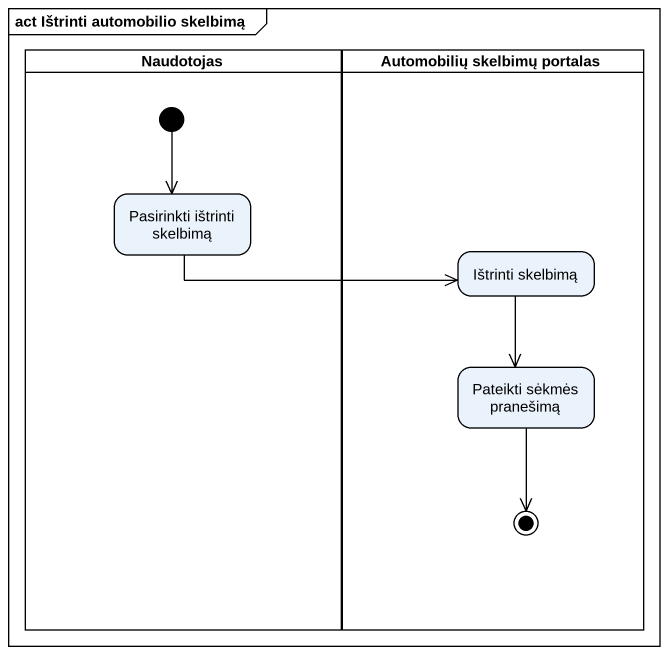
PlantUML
@startuml
mainframe act Ištrinti automobilio skelbimą
hide empty description
state Naudotojas <<partition>> {
  state "Pasirinkti ištrinti skelbimą" as Pasirinkti_ištrinti_skelbimą
  [*] --> Pasirinkti_ištrinti_skelbimą
}
state "Automobilių skelbimų portalas" as Automobilių_skelbimų <<partition>> {
  state "Ištrinti skelbimą" as Ištrinti_skelbimą
  state "Pateikti sėkmės pranešimą" as Pateikti_sėkmės_pranešimą
  Pateikti_sėkmės_pranešimą --> [*]
}
Pasirinkti_ištrinti_skelbimą -right-> Ištrinti_skelbimą
Ištrinti_skelbimą --> Pateikti_sėkmės_pranešimą
@enduml
